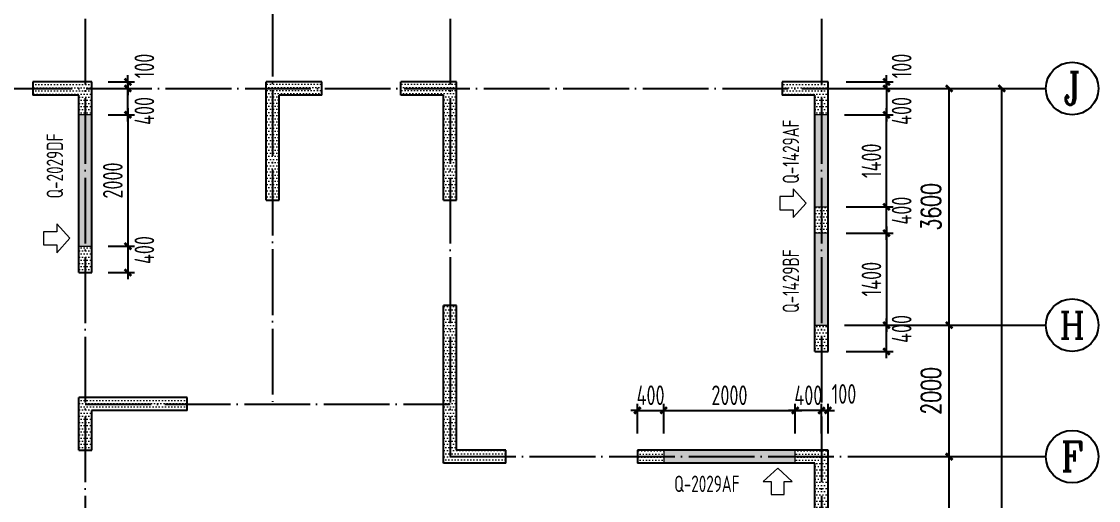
# Model space of a CAD drawing. Extents: x -85320 to 1679916, y -1321939 to 627.
# Drawn here: x 1068950 to 1085333, y -768781 to -761496 of the extents above; entities that cross this region are included whole.
import ezdxf
from ezdxf.enums import TextEntityAlignment as Align

# ---------------------------------------------------------------- set-up
doc = ezdxf.new("R2010")
doc.units = 0
doc.header["$LTSCALE"] = 1000
doc.linetypes.add('DOTE', pattern=[2.42, 2, -0.2, 0.02, -0.2])
for name, color, linetype in [('AXIS', 3, 'Continuous'), ('AXIS_TEXT', 7, 'Continuous'), ('DOTE', 1, 'DOTE'), ('G-06墙-01砼墙', 50, 'Continuous')]:
    doc.layers.add(name, color=color, linetype=linetype)
for name, color, linetype, lineweight in [('DIM', 3, 'Continuous', 0), ('WCOL', 7, 'Continuous', 0), ('WCOL_DE_DIM', 3, 'Continuous', 0), ('WCOL_HATCH', 251, 'Continuous', 0), ('预制墙标注', 2, 'Continuous', 18)]:
    doc.layers.add(name, color=color, linetype=linetype, lineweight=lineweight)
doc.styles.add('_TCH_AXIS', font='COMPLEX', dxfattribs={"bigfont": 'GBCBIG'})
doc.styles.add('_TCH_DIM_T3', font='SIMPLEX', dxfattribs={"width": 0.705882, "bigfont": 'GBCBIG'})
doc.styles.add('COMPLEX', font='COMPLEX')
doc.styles.add('TSSD_Rein', font='Tssdeng.shx', dxfattribs={"width": 0.7, "bigfont": 'hztxt.shx'})
doc.styles.add('样式 1', font='yjkeng.shx', dxfattribs={"width": 0.7, "bigfont": 'yjkchn.shx'})
doc.dimstyles.new('_TCH_ARCH&&100', dxfattribs={"dimtxt": 297.5, "dimasz": 100, "dimexe": 250, "dimexo": 300, "dimgap": 126.25, "dimtad": 1, "dimdec": 0, "dimzin": 0, "dimdsep": 46, "dimtxsty": '_TCH_DIM_T3', "dimblk": 'ARCHTICK', "dimcen": 0.09, "dimclrt": 7, "dimazin": 2, "dimtfac": 1, "dimtdec": 0, "dimtix": 1, "dimtmove": 2, "dimatfit": 3, "dimfxl": 1, "dimtolj": 1, "dimtzin": 0, "dimarcsym": 0})
doc.dimstyles.new('TSSD_100_100$0', dxfattribs={"dimtxt": 300, "dimasz": 100, "dimexe": 100, "dimexo": 250, "dimgap": 80, "dimtad": 1, "dimdec": 0, "dimzin": 0, "dimdsep": 46, "dimtxsty": 'TSSD_Rein', "dimblk": 'ARCHTICK', "dimcen": 0, "dimdle": 100, "dimclrt": 7, "dimadec": 0, "dimazin": 0, "dimtfac": 1, "dimtdec": 0, "dimtix": 1, "dimtmove": 2, "dimatfit": 3, "dimldrblk": '_TSDBK', "dimfxl": 1, "dimtolj": 1, "dimtzin": 0, "dimarcsym": 0})
pattern_1 = [(0, (-5661462.457, -507233), (23.8125, 47.625), [0, -47.625])]
pattern_2 = [(0, (-5661462.457, -549233), (23.8125, 47.625), [0, -47.625])]

# ---------------------------------------------------------------- blocks, each defined once
blk = doc.blocks.new('_ArchTick')
at = {"color": 0, "linetype": 'ByBlock', "const_width": 0.4}
blk.add_lwpolyline([(-0.5, -0.5), (0.5, 0.5)], dxfattribs=at)
blk = doc.blocks.new('*D1110')
at = {"layer": 'AXIS', "color": 0, "lineweight": -2, "transparency": 16777216}
for p, q in [((1082024, -768114), (1083311, -768114)), ((1083061, -772714), (1083061, -768114)), ((1082024, -772714), (1083311, -772714))]:
    blk.add_line(p, q, dxfattribs=at)
at = {"layer": 'Defpoints', "color": 0, "transparency": 16777216}
for p in [(1081724, -768114), (1083061, -768114), (1081724, -772714)]:
    blk.add_point(p, dxfattribs=at)
at = {"layer": 'AXIS', "color": 0, "lineweight": -2, "transparency": 16777216, "xscale": 100, "yscale": 100, "zscale": 100}
for p, rotation in [((1083061, -768114), 90), ((1083061, -772714), 270)]:
    blk.add_blockref('_ArchTick', p, dxfattribs=dict(at, rotation=rotation))
at = {"layer": 'AXIS', "color": 7, "transparency": 16777216, "insert": (1082786, -770414), "char_height": 297.5, "attachment_point": 5, "rotation": 90, "style": '_TCH_DIM_T3'}
blk.add_mtext('\\A1;4600', dxfattribs=at)
blk = doc.blocks.new('*D1111')
at = {"layer": 'AXIS', "color": 0, "lineweight": -2, "transparency": 16777216}
for p, q in [((1082024, -766114), (1083311, -766114)), ((1083061, -768114), (1083061, -766114)), ((1082024, -768114), (1083311, -768114))]:
    blk.add_line(p, q, dxfattribs=at)
at = {"layer": 'Defpoints', "color": 0, "transparency": 16777216}
for p in [(1081724, -766114), (1083061, -766114), (1081724, -768114)]:
    blk.add_point(p, dxfattribs=at)
at = {"layer": 'AXIS', "color": 0, "lineweight": -2, "transparency": 16777216, "xscale": 100, "yscale": 100, "zscale": 100}
for p, rotation in [((1083061, -766114), 90), ((1083061, -768114), 270)]:
    blk.add_blockref('_ArchTick', p, dxfattribs=dict(at, rotation=rotation))
at = {"layer": 'AXIS', "color": 7, "transparency": 16777216, "insert": (1082786, -767114), "char_height": 297.5, "attachment_point": 5, "rotation": 90, "style": '_TCH_DIM_T3'}
blk.add_mtext('\\A1;2000', dxfattribs=at)
blk = doc.blocks.new('*D1112')
at = {"layer": 'AXIS', "color": 0, "lineweight": -2, "transparency": 16777216}
for p, q in [((1082024, -762514), (1083311, -762514)), ((1083061, -766114), (1083061, -762514)), ((1082024, -766114), (1083311, -766114))]:
    blk.add_line(p, q, dxfattribs=at)
at = {"layer": 'Defpoints', "color": 0, "transparency": 16777216}
for p in [(1081724, -762514), (1083061, -762514), (1081724, -766114)]:
    blk.add_point(p, dxfattribs=at)
at = {"layer": 'AXIS', "color": 0, "lineweight": -2, "transparency": 16777216, "xscale": 100, "yscale": 100, "zscale": 100}
for p, rotation in [((1083061, -762514), 90), ((1083061, -766114), 270)]:
    blk.add_blockref('_ArchTick', p, dxfattribs=dict(at, rotation=rotation))
at = {"layer": 'AXIS', "color": 7, "transparency": 16777216, "insert": (1082786, -764314), "char_height": 297.5, "attachment_point": 5, "rotation": 90, "style": '_TCH_DIM_T3'}
blk.add_mtext('\\A1;3600', dxfattribs=at)
blk = doc.blocks.new('*D1113')
at = {"layer": 'AXIS', "color": 0, "lineweight": -2, "transparency": 16777216}
for p, q in [((1082024, -762514), (1084111, -762514)), ((1083861, -776914), (1083861, -762514)), ((1082024, -776914), (1084111, -776914))]:
    blk.add_line(p, q, dxfattribs=at)
at = {"layer": 'Defpoints', "color": 0, "transparency": 16777216}
for p in [(1081724, -762514), (1083861, -762514), (1081724, -776914)]:
    blk.add_point(p, dxfattribs=at)
at = {"layer": 'AXIS', "color": 0, "lineweight": -2, "transparency": 16777216, "xscale": 100, "yscale": 100, "zscale": 100}
for p, rotation in [((1083861, -762514), 90), ((1083861, -776914), 270)]:
    blk.add_blockref('_ArchTick', p, dxfattribs=dict(at, rotation=rotation))
at = {"layer": 'AXIS', "color": 7, "transparency": 16777216, "insert": (1083586, -769714), "char_height": 297.5, "attachment_point": 5, "rotation": 90, "style": '_TCH_DIM_T3'}
blk.add_mtext('\\A1;14400', dxfattribs=at)
blk = doc.blocks.new('_AXISO')
blk.add_circle((0, 0), 0.5)
at = {"layer": 'AXIS_TEXT', "style": 'COMPLEX', "width": 1.041667}
blk.add_attdef('A', text='', height=0.56, dxfattribs=at).set_placement((-0.25, -0.28), (0.25, -0.28), align=Align.FIT)
blk = doc.blocks.new('*D1213')
at = {"layer": 'Defpoints', "color": 0, "transparency": 16777216}
for p in [(1081119, -767411), (1081119, -768014), (1081219, -768014)]:
    blk.add_point(p, dxfattribs=at)
at = {"layer": 'DIM', "color": 0, "lineweight": -2, "transparency": 16777216}
for p, q in [((1081119, -767764), (1081119, -767311)), ((1081219, -767764), (1081219, -767311)), ((1081119, -767411), (1081019, -767411)), ((1081219, -767411), (1081119, -767411)), ((1081219, -767411), (1081319, -767411))]:
    blk.add_line(p, q, dxfattribs=at)
at = {"layer": 'DIM', "color": 0, "lineweight": -2, "transparency": 16777216, "xscale": 100, "yscale": 100, "zscale": 100}
blk.add_blockref('_ArchTick', (1081119, -767411), dxfattribs=at)
at = {"layer": 'DIM', "color": 0, "lineweight": -2, "transparency": 16777216, "xscale": 100, "yscale": 100, "zscale": 100, "rotation": 180}
blk.add_blockref('_ArchTick', (1081219, -767411), dxfattribs=at)
at = {"layer": 'DIM', "color": 7, "transparency": 16777216, "insert": (1081461, -767161), "char_height": 300, "attachment_point": 5, "style": 'TSSD_Rein'}
blk.add_mtext('\\A1;100', dxfattribs=at)
blk = doc.blocks.new('_TSDBK')
blk.add_line((-1, 0), (0, 0))
at = {"const_width": 0.5}
blk.add_lwpolyline([(-0.7, -0.7), (0.7, 0.7)], dxfattribs=at)
blk = doc.blocks.new('*D1214')
at = {"layer": 'Defpoints', "color": 0, "transparency": 16777216}
for p in [(1080719, -767411), (1080719, -768014), (1081119, -768014)]:
    blk.add_point(p, dxfattribs=at)
at = {"layer": 'DIM', "color": 0, "lineweight": -2, "transparency": 16777216}
for p, q in [((1080719, -767764), (1080719, -767311)), ((1081119, -767764), (1081119, -767311)), ((1080719, -767411), (1080619, -767411)), ((1081119, -767411), (1080719, -767411)), ((1081119, -767411), (1081219, -767411))]:
    blk.add_line(p, q, dxfattribs=at)
at = {"layer": 'DIM', "color": 0, "lineweight": -2, "transparency": 16777216, "xscale": 100, "yscale": 100, "zscale": 100}
blk.add_blockref('_ArchTick', (1080719, -767411), dxfattribs=at)
at = {"layer": 'DIM', "color": 0, "lineweight": -2, "transparency": 16777216, "xscale": 100, "yscale": 100, "zscale": 100, "rotation": 180}
blk.add_blockref('_ArchTick', (1081119, -767411), dxfattribs=at)
at = {"layer": 'DIM', "color": 7, "transparency": 16777216, "insert": (1080919, -767181), "char_height": 300, "attachment_point": 5, "style": 'TSSD_Rein'}
blk.add_mtext('\\A1;400', dxfattribs=at)
blk = doc.blocks.new('*D1215')
at = {"layer": 'Defpoints', "color": 0, "transparency": 16777216}
for p in [(1080719, -767411), (1078719, -768014), (1080719, -768014)]:
    blk.add_point(p, dxfattribs=at)
at = {"layer": 'DIM', "color": 0, "lineweight": -2, "transparency": 16777216}
for p, q in [((1078719, -767764), (1078719, -767311)), ((1080719, -767764), (1080719, -767311)), ((1078619, -767411), (1080819, -767411))]:
    blk.add_line(p, q, dxfattribs=at)
at = {"layer": 'DIM', "color": 0, "lineweight": -2, "transparency": 16777216, "xscale": 100, "yscale": 100, "zscale": 100, "rotation": 180}
blk.add_blockref('_ArchTick', (1078719, -767411), dxfattribs=at)
at = {"layer": 'DIM', "color": 0, "lineweight": -2, "transparency": 16777216, "xscale": 100, "yscale": 100, "zscale": 100}
blk.add_blockref('_ArchTick', (1080719, -767411), dxfattribs=at)
at = {"layer": 'DIM', "color": 7, "transparency": 16777216, "insert": (1079719, -767181), "char_height": 300, "attachment_point": 5, "style": 'TSSD_Rein'}
blk.add_mtext('\\A1;2000', dxfattribs=at)
blk = doc.blocks.new('*D1216')
at = {"layer": 'Defpoints', "color": 0, "transparency": 16777216}
for p in [(1078719, -767411), (1078319, -768014), (1078719, -768014)]:
    blk.add_point(p, dxfattribs=at)
at = {"layer": 'DIM', "color": 0, "lineweight": -2, "transparency": 16777216}
for p, q in [((1078319, -767764), (1078319, -767311)), ((1078719, -767764), (1078719, -767311)), ((1078319, -767411), (1078219, -767411)), ((1078319, -767411), (1078719, -767411)), ((1078719, -767411), (1078819, -767411))]:
    blk.add_line(p, q, dxfattribs=at)
at = {"layer": 'DIM', "color": 0, "lineweight": -2, "transparency": 16777216, "xscale": 100, "yscale": 100, "zscale": 100}
blk.add_blockref('_ArchTick', (1078319, -767411), dxfattribs=at)
at = {"layer": 'DIM', "color": 0, "lineweight": -2, "transparency": 16777216, "xscale": 100, "yscale": 100, "zscale": 100, "rotation": 180}
blk.add_blockref('_ArchTick', (1078719, -767411), dxfattribs=at)
at = {"layer": 'DIM', "color": 7, "transparency": 16777216, "insert": (1078519, -767181), "char_height": 300, "attachment_point": 5, "style": 'TSSD_Rein'}
blk.add_mtext('\\A1;400', dxfattribs=at)
blk = doc.blocks.new('*D1217')
at = {"layer": 'Defpoints', "color": 0, "transparency": 16777216}
for p in [(1070019, -762414), (1070019, -762514), (1070568, -762514)]:
    blk.add_point(p, dxfattribs=at)
at = {"layer": 'DIM', "color": 0, "lineweight": -2, "transparency": 16777216}
for p, q in [((1070269, -762414), (1070668, -762414)), ((1070568, -762414), (1070568, -762314)), ((1070568, -762414), (1070568, -762514)), ((1070269, -762514), (1070668, -762514)), ((1070568, -762514), (1070568, -762614))]:
    blk.add_line(p, q, dxfattribs=at)
at = {"layer": 'DIM', "color": 0, "lineweight": -2, "transparency": 16777216, "xscale": 100, "yscale": 100, "zscale": 100}
for p, rotation in [((1070568, -762414), 270), ((1070568, -762514), 90)]:
    blk.add_blockref('_ArchTick', p, dxfattribs=dict(at, rotation=rotation))
at = {"layer": 'DIM', "color": 7, "transparency": 16777216, "insert": (1070818, -762172), "char_height": 300, "attachment_point": 5, "rotation": 90, "style": 'TSSD_Rein'}
blk.add_mtext('\\A1;100', dxfattribs=at)
blk = doc.blocks.new('*D1218')
at = {"layer": 'Defpoints', "color": 0, "transparency": 16777216}
for p in [(1070019, -762914), (1070019, -764914), (1070568, -764914)]:
    blk.add_point(p, dxfattribs=at)
at = {"layer": 'DIM', "color": 0, "lineweight": -2, "transparency": 16777216}
for p, q in [((1070269, -762914), (1070668, -762914)), ((1070568, -762814), (1070568, -765014)), ((1070269, -764914), (1070668, -764914))]:
    blk.add_line(p, q, dxfattribs=at)
at = {"layer": 'DIM', "color": 0, "lineweight": -2, "transparency": 16777216, "xscale": 100, "yscale": 100, "zscale": 100}
for p, rotation in [((1070568, -762914), 90), ((1070568, -764914), 270)]:
    blk.add_blockref('_ArchTick', p, dxfattribs=dict(at, rotation=rotation))
at = {"layer": 'DIM', "color": 7, "transparency": 16777216, "insert": (1070338, -763914), "char_height": 300, "attachment_point": 5, "rotation": 90, "style": 'TSSD_Rein'}
blk.add_mtext('\\A1;2000', dxfattribs=at)
blk = doc.blocks.new('*D1219')
at = {"layer": 'Defpoints', "color": 0, "transparency": 16777216}
for p in [(1070019, -762514), (1070568, -762514), (1070019, -762914)]:
    blk.add_point(p, dxfattribs=at)
at = {"layer": 'DIM', "color": 0, "lineweight": -2, "transparency": 16777216}
for p, q in [((1070568, -763014), (1070568, -762414)), ((1070269, -762514), (1070668, -762514)), ((1070269, -762914), (1070668, -762914))]:
    blk.add_line(p, q, dxfattribs=at)
at = {"layer": 'DIM', "color": 0, "lineweight": -2, "transparency": 16777216, "xscale": 100, "yscale": 100, "zscale": 100}
for p, rotation in [((1070568, -762514), 90), ((1070568, -762914), 270)]:
    blk.add_blockref('_ArchTick', p, dxfattribs=dict(at, rotation=rotation))
at = {"layer": 'DIM', "color": 7, "transparency": 16777216, "insert": (1070818, -762856), "char_height": 300, "attachment_point": 5, "rotation": 90, "style": 'TSSD_Rein'}
blk.add_mtext('\\A1;400', dxfattribs=at)
blk = doc.blocks.new('*D1220')
at = {"layer": 'Defpoints', "color": 0, "transparency": 16777216}
for p in [(1070019, -764914), (1070019, -765314), (1070568, -765314)]:
    blk.add_point(p, dxfattribs=at)
at = {"layer": 'DIM', "color": 0, "lineweight": -2, "transparency": 16777216}
for p, q in [((1070269, -764914), (1070668, -764914)), ((1070568, -764814), (1070568, -765414)), ((1070269, -765314), (1070668, -765314))]:
    blk.add_line(p, q, dxfattribs=at)
at = {"layer": 'DIM', "color": 0, "lineweight": -2, "transparency": 16777216, "xscale": 100, "yscale": 100, "zscale": 100}
for p, rotation in [((1070568, -764914), 90), ((1070568, -765314), 270)]:
    blk.add_blockref('_ArchTick', p, dxfattribs=dict(at, rotation=rotation))
at = {"layer": 'DIM', "color": 7, "transparency": 16777216, "insert": (1070818, -764972), "char_height": 300, "attachment_point": 5, "rotation": 90, "style": 'TSSD_Rein'}
blk.add_mtext('\\A1;400', dxfattribs=at)
blk = doc.blocks.new('*D1241')
at = {"layer": 'Defpoints', "color": 0, "transparency": 16777216}
for p in [(1081243, -762414), (1082109, -762414), (1081243, -762514)]:
    blk.add_point(p, dxfattribs=at)
at = {"layer": 'DIM', "color": 0, "lineweight": -2, "transparency": 16777216}
for p, q in [((1081493, -762414), (1082209, -762414)), ((1082109, -762414), (1082109, -762314)), ((1082109, -762514), (1082109, -762414)), ((1081493, -762514), (1082209, -762514)), ((1082109, -762514), (1082109, -762614))]:
    blk.add_line(p, q, dxfattribs=at)
at = {"layer": 'DIM', "color": 0, "lineweight": -2, "transparency": 16777216, "xscale": 100, "yscale": 100, "zscale": 100}
for p, rotation in [((1082109, -762414), 270), ((1082109, -762514), 90)]:
    blk.add_blockref('_ArchTick', p, dxfattribs=dict(at, rotation=rotation))
at = {"layer": 'DIM', "color": 7, "transparency": 16777216, "insert": (1082339, -762172), "char_height": 300, "attachment_point": 5, "rotation": 90, "style": 'TSSD_Rein'}
blk.add_mtext('\\A1;100', dxfattribs=at)
blk = doc.blocks.new('*D1242')
at = {"layer": 'Defpoints', "color": 0, "transparency": 16777216}
for p in [(1081243, -762514), (1081243, -762914), (1082109, -762914)]:
    blk.add_point(p, dxfattribs=at)
at = {"layer": 'DIM', "color": 0, "lineweight": -2, "transparency": 16777216}
for p, q in [((1082109, -762414), (1082109, -763014)), ((1081493, -762514), (1082209, -762514)), ((1081493, -762914), (1082209, -762914))]:
    blk.add_line(p, q, dxfattribs=at)
at = {"layer": 'DIM', "color": 0, "lineweight": -2, "transparency": 16777216, "xscale": 100, "yscale": 100, "zscale": 100}
for p, rotation in [((1082109, -762514), 90), ((1082109, -762914), 270)]:
    blk.add_blockref('_ArchTick', p, dxfattribs=dict(at, rotation=rotation))
at = {"layer": 'DIM', "color": 7, "transparency": 16777216, "insert": (1082339, -762856), "char_height": 300, "attachment_point": 5, "rotation": 90, "style": 'TSSD_Rein'}
blk.add_mtext('\\A1;400', dxfattribs=at)
blk = doc.blocks.new('*D1243')
at = {"layer": 'Defpoints', "color": 0, "transparency": 16777216}
for p in [(1081243, -766114), (1082109, -766114), (1081243, -766514)]:
    blk.add_point(p, dxfattribs=at)
at = {"layer": 'DIM', "color": 0, "lineweight": -2, "transparency": 16777216}
for p, q in [((1082109, -766614), (1082109, -766014)), ((1081493, -766114), (1082209, -766114)), ((1081493, -766514), (1082209, -766514))]:
    blk.add_line(p, q, dxfattribs=at)
at = {"layer": 'DIM', "color": 0, "lineweight": -2, "transparency": 16777216, "xscale": 100, "yscale": 100, "zscale": 100}
for p, rotation in [((1082109, -766114), 90), ((1082109, -766514), 270)]:
    blk.add_blockref('_ArchTick', p, dxfattribs=dict(at, rotation=rotation))
at = {"layer": 'DIM', "color": 7, "transparency": 16777216, "insert": (1082339, -766172), "char_height": 300, "attachment_point": 5, "rotation": 90, "style": 'TSSD_Rein'}
blk.add_mtext('\\A1;400', dxfattribs=at)
blk = doc.blocks.new('*D1267')
at = {"layer": 'Defpoints', "color": 0, "transparency": 16777216}
for p in [(1081219, -762914), (1082109, -762914), (1081243, -764314)]:
    blk.add_point(p, dxfattribs=at)
at = {"layer": 'DIM', "color": 0, "lineweight": -2, "transparency": 16777216}
for p, q in [((1081469, -762914), (1082209, -762914)), ((1082109, -764414), (1082109, -762814)), ((1081493, -764314), (1082209, -764314))]:
    blk.add_line(p, q, dxfattribs=at)
at = {"layer": 'DIM', "color": 0, "lineweight": -2, "transparency": 16777216, "xscale": 100, "yscale": 100, "zscale": 100}
for p, rotation in [((1082109, -762914), 90), ((1082109, -764314), 270)]:
    blk.add_blockref('_ArchTick', p, dxfattribs=dict(at, rotation=rotation))
at = {"layer": 'DIM', "color": 7, "transparency": 16777216, "insert": (1081879, -763614), "char_height": 300, "attachment_point": 5, "rotation": 90, "style": 'TSSD_Rein'}
blk.add_mtext('\\A1;1400', dxfattribs=at)
blk = doc.blocks.new('*D1268')
at = {"layer": 'Defpoints', "color": 0, "transparency": 16777216}
for p in [(1081243, -764314), (1082109, -764314), (1081243, -764714)]:
    blk.add_point(p, dxfattribs=at)
at = {"layer": 'DIM', "color": 0, "lineweight": -2, "transparency": 16777216}
for p, q in [((1082109, -764814), (1082109, -764214)), ((1081493, -764314), (1082209, -764314)), ((1081493, -764714), (1082209, -764714))]:
    blk.add_line(p, q, dxfattribs=at)
at = {"layer": 'DIM', "color": 0, "lineweight": -2, "transparency": 16777216, "xscale": 100, "yscale": 100, "zscale": 100}
for p, rotation in [((1082109, -764314), 90), ((1082109, -764714), 270)]:
    blk.add_blockref('_ArchTick', p, dxfattribs=dict(at, rotation=rotation))
at = {"layer": 'DIM', "color": 7, "transparency": 16777216, "insert": (1082339, -764372), "char_height": 300, "attachment_point": 5, "rotation": 90, "style": 'TSSD_Rein'}
blk.add_mtext('\\A1;400', dxfattribs=at)
blk = doc.blocks.new('*D1269')
at = {"layer": 'Defpoints', "color": 0, "transparency": 16777216}
for p in [(1081243, -764714), (1081219, -766114), (1082109, -766114)]:
    blk.add_point(p, dxfattribs=at)
at = {"layer": 'DIM', "color": 0, "lineweight": -2, "transparency": 16777216}
for p, q in [((1081493, -764714), (1082209, -764714)), ((1082109, -764614), (1082109, -766214)), ((1081469, -766114), (1082209, -766114))]:
    blk.add_line(p, q, dxfattribs=at)
at = {"layer": 'DIM', "color": 0, "lineweight": -2, "transparency": 16777216, "xscale": 100, "yscale": 100, "zscale": 100}
for p, rotation in [((1082109, -764714), 90), ((1082109, -766114), 270)]:
    blk.add_blockref('_ArchTick', p, dxfattribs=dict(at, rotation=rotation))
at = {"layer": 'DIM', "color": 7, "transparency": 16777216, "insert": (1081879, -765414), "char_height": 300, "attachment_point": 5, "rotation": 90, "style": 'TSSD_Rein'}
blk.add_mtext('\\A1;1400', dxfattribs=at)

msp = doc.modelspace()

# ---------------------------------------------------------------- hatches: boundary and pattern name
at = {"layer": 'WCOL_DE_DIM'}
h = msp.add_hatch(color=6, dxfattribs=at)
h.dxf.hatch_style = 1
h.paths.add_polyline_path([(1070019.043, -762914.127), (1069819.043, -762914.127), (1069819.043, -764914.127), (1070019.043, -764914.127)])
h = msp.add_hatch(color=6, dxfattribs=at)
h.dxf.hatch_style = 1
h.paths.add_polyline_path([(1081219.044, -762914.127), (1081019.044, -762914.127), (1081019.044, -766114.127), (1081219.044, -766114.127)])
h.paths.add_polyline_path([(1081219.044, -764314.127), (1081219.044, -764714.127), (1081019.044, -764714.127), (1081019.044, -764314.127)], flags=17)
h = msp.add_hatch(color=6, dxfattribs=at)
h.dxf.hatch_style = 1
h.paths.add_polyline_path([(1080719.044, -768014.127), (1078719.044, -768014.127), (1078719.044, -768214.127), (1080719.044, -768214.127)])
at = {"layer": 'WCOL_HATCH'}
h = msp.add_hatch(dxfattribs=at)
h.set_pattern_fill('DOTS', color=256, scale=30, style=0)
h.set_pattern_definition(pattern_1)
h.paths.add_polyline_path([(1070019.043, -762414.127), (1070019.043, -762914.127), (1069819.043, -762914.127), (1069819.043, -762614.127), (1069119.043, -762614.127), (1069119.043, -762414.127)], flags=0)
h = msp.add_hatch(dxfattribs=at)
h.set_pattern_fill('DOTS', color=256, scale=30, style=0)
h.set_pattern_definition(pattern_2)
h.paths.add_polyline_path([(1073519.043, -762414.127), (1073519.043, -762614.127), (1072869.043, -762614.127), (1072869.043, -763814.127), (1072669.043, -763814.127), (1072669.043, -762414.127)])
h = msp.add_hatch(dxfattribs=at)
h.set_pattern_fill('DOTS', color=256, scale=30, style=0)
h.set_pattern_definition(pattern_2)
h.paths.add_polyline_path([(1074719.045, -762414.127), (1074719.045, -762614.127), (1075369.045, -762614.127), (1075369.043, -763814.127), (1075569.043, -763814.127), (1075569.045, -762414.127)])
h = msp.add_hatch(dxfattribs=at)
h.set_pattern_fill('DOTS', color=256, scale=30, style=0)
h.set_pattern_definition(pattern_1)
h.paths.add_polyline_path([(1081219.044, -762414.127), (1081219.044, -762914.127), (1081019.044, -762914.127), (1081019.044, -762614.127), (1080519.044, -762614.127), (1080519.044, -762414.127)], flags=0)
h = msp.add_hatch(dxfattribs=at)
h.set_pattern_fill('DOTS', color=256, scale=30, style=0)
h.set_pattern_definition(pattern_2)
h.paths.add_polyline_path([(1072869.043, -764214.127), (1072669.043, -764214.127), (1072669.043, -763814.127), (1072869.043, -763814.127)], flags=0)
h = msp.add_hatch(dxfattribs=at)
h.set_pattern_fill('DOTS', color=256, scale=30, style=0)
h.set_pattern_definition(pattern_2)
h.paths.add_polyline_path([(1075569.043, -764214.127), (1075369.043, -764214.127), (1075369.043, -763814.127), (1075569.043, -763814.127)], flags=0)
h = msp.add_hatch(dxfattribs=at)
h.set_pattern_fill('DOTS', color=256, scale=30, style=0)
h.set_pattern_definition([(0, (-436441.726, -199966.09), (23.8125, 47.625), [0, -47.625])])
h.paths.add_polyline_path([(1081219.044, -764314.127), (1081219.044, -764714.127), (1081019.044, -764714.127), (1081019.044, -764314.127)])
h = msp.add_hatch(dxfattribs=at)
h.set_pattern_fill('DOTS', color=256, scale=30, style=0)
h.set_pattern_definition([(0, (-5661462.457, -508333), (23.8125, 47.625), [0, -47.625])])
h.paths.add_polyline_path([(1070019.043, -764914.127), (1070019.043, -765314.127), (1069819.043, -765314.127), (1069819.043, -764914.127)], flags=0)
h = msp.add_hatch(dxfattribs=at)
h.set_pattern_fill('DOTS', color=256, scale=30, style=0)
h.set_pattern_definition(pattern_2)
h.paths.add_polyline_path([(1075569.043, -766214.127), (1075369.043, -766214.127), (1075369.043, -765814.127), (1075569.043, -765814.127)], flags=0)
h = msp.add_hatch(dxfattribs=at)
h.set_pattern_fill('DOTS', color=256, scale=30, style=0)
h.set_pattern_definition(pattern_2)
h.paths.add_polyline_path([(1076319.044, -768014.127), (1076319.044, -768214.127), (1075369.043, -768214.127), (1075369.043, -766214.127), (1075569.043, -766214.127), (1075569.043, -768014.127)])
h = msp.add_hatch(dxfattribs=at)
h.set_pattern_fill('DOTS', color=256, scale=30, style=0)
h.set_pattern_definition([(0, (-5661462.457, -509533), (23.8125, 47.625), [0, -47.625])])
h.paths.add_polyline_path([(1081219.044, -766114.127), (1081219.044, -766514.127), (1081019.044, -766514.127), (1081019.044, -766114.127)], flags=0)
h = msp.add_hatch(dxfattribs=at)
h.set_pattern_fill('DOTS', color=256, scale=30, style=0)
h.set_pattern_definition(pattern_2)
h.paths.add_polyline_path([(1071069.043, -767214.127), (1071069.043, -767414.127), (1070019.043, -767414.127), (1070019.043, -768014.127), (1069819.043, -768014.127), (1069819.043, -767214.127)])
h = msp.add_hatch(dxfattribs=at)
h.set_pattern_fill('DOTS', color=256, scale=30, style=0)
h.set_pattern_definition(pattern_2)
h.paths.add_polyline_path([(1071069.043, -767414.127), (1071069.043, -767214.127), (1071469.043, -767214.127), (1071469.043, -767414.127)], flags=0)
h = msp.add_hatch(dxfattribs=at)
h.set_pattern_fill('DOTS', color=256, scale=30, style=0)
h.set_pattern_definition([(0, (-5660362.457, -507233), (23.8125, 47.625), [0, -47.625])])
h.paths.add_polyline_path([(1078719.044, -768214.127), (1078319.044, -768214.127), (1078319.044, -768014.127), (1078719.044, -768014.127)], flags=0)
h = msp.add_hatch(dxfattribs=at)
h.set_pattern_fill('DOTS', color=256, scale=30, style=0)
h.set_pattern_definition(pattern_1)
h.paths.add_polyline_path([(1081219.044, -768014.127), (1081219.044, -769064.127), (1081019.044, -769064.127), (1081019.044, -768214.127), (1080719.044, -768214.127), (1080719.044, -768014.127)], flags=0)

# ---------------------------------------------------------------- linework, layer by layer
at = {"layer": 'AXIS'}
for p, q in [((1081695.501, -762514.127), (1084532.698, -762514.127)), ((1081695.501, -766114.127), (1084532.698, -766114.127)), ((1081695.501, -768114.127), (1084532.698, -768114.127))]:
    msp.add_line(p, q, dxfattribs=at)
at = {"layer": 'DOTE', "ltscale": 0.5}
for p, q in [((1072769.044, -760119.827), (1072769.044, -767314.127)), ((1069919.044, -760242.387), (1069919.044, -778875.598)), ((1075469.044, -760242.387), (1075469.044, -768114.127)), ((1081119.044, -760242.387), (1081119.044, -779844.076)), ((1032421.261, -762514.127), (1082905.734, -762514.127)), ((1069919.044, -767314.127), (1075469.044, -767314.127)), ((1075469.044, -768114.127), (1082905.734, -768114.127))]:
    msp.add_line(p, q, dxfattribs=at)
at = {"layer": 'G-06墙-01砼墙'}
for p, q in [((1070019.043, -762414.127), (1069119.043, -762414.127)), ((1069119.043, -762414.127), (1069119.043, -762614.127)), ((1070019.043, -765314.127), (1070019.043, -762414.127)), ((1073519.043, -762414.127), (1072669.043, -762414.127)), ((1072669.043, -764214.127), (1072669.043, -762414.127)), ((1073519.043, -762614.127), (1073519.043, -762414.127)), ((1075569.043, -762414.127), (1074719.043, -762414.127)), ((1074719.043, -762614.127), (1074719.043, -762414.127)), ((1075569.043, -762414.127), (1075369.043, -762414.127)), ((1075569.043, -764214.127), (1075569.043, -762414.127)), ((1081219.044, -762414.127), (1080519.044, -762414.127)), ((1080519.044, -762414.127), (1080519.044, -762614.127)), ((1081219.044, -766514.127), (1081219.044, -762414.127)), ((1069819.043, -762614.127), (1069119.043, -762614.127)), ((1069819.043, -765314.127), (1069819.043, -762614.127)), ((1073519.043, -762614.127), (1072869.043, -762614.127)), ((1072869.043, -764214.127), (1072869.043, -762614.127)), ((1075369.043, -762614.127), (1074719.043, -762614.127)), ((1075369.043, -764214.127), (1075369.043, -762614.127)), ((1081019.044, -762614.127), (1080519.044, -762614.127)), ((1081019.044, -766514.127), (1081019.044, -762614.127)), ((1072669.043, -764214.127), (1072869.043, -764214.127)), ((1075369.043, -764214.127), (1075569.043, -764214.127)), ((1069819.043, -765314.127), (1070019.043, -765314.127)), ((1075369.043, -768214.127), (1075369.043, -765814.127)), ((1075569.043, -765814.127), (1075369.043, -765814.127)), ((1075569.043, -768014.127), (1075569.043, -765814.127)), ((1081019.044, -766514.127), (1081219.044, -766514.127)), ((1069819.043, -768014.127), (1069819.043, -767214.127)), ((1071469.043, -767214.127), (1069819.043, -767214.127)), ((1071469.043, -767414.127), (1071469.043, -767214.127)), ((1070019.043, -768014.127), (1070019.043, -767414.127)), ((1071469.043, -767414.127), (1070019.043, -767414.127)), ((1069819.043, -768014.127), (1070019.043, -768014.127)), ((1076319.044, -768014.127), (1075569.043, -768014.127)), ((1076319.044, -768214.127), (1076319.044, -768014.127)), ((1081219.044, -768014.127), (1078319.044, -768014.127)), ((1078319.044, -768014.127), (1078319.044, -768214.127)), ((1081219.044, -769064.127), (1081219.044, -768014.127)), ((1076319.044, -768214.127), (1075369.043, -768214.127)), ((1081019.044, -768214.127), (1078319.044, -768214.127)), ((1081019.044, -769064.127), (1081019.044, -768214.127))]:
    msp.add_line(p, q, dxfattribs=at)
at = {"layer": 'WCOL'}
for points in [[(1070019.043, -762414.127), (1070019.043, -762914.127), (1069819.043, -762914.127), (1069819.043, -762614.127), (1069119.043, -762614.127), (1069119.043, -762414.127)], [(1081219.044, -762414.127), (1081219.044, -762914.127), (1081019.044, -762914.127), (1081019.044, -762614.127), (1080519.044, -762614.127), (1080519.044, -762414.127)], [(1081219.044, -764314.127), (1081219.044, -764714.127), (1081019.044, -764714.127), (1081019.044, -764314.127)], [(1070019.043, -764914.127), (1070019.043, -765314.127), (1069819.043, -765314.127), (1069819.043, -764914.127)], [(1081219.044, -766114.127), (1081219.044, -766514.127), (1081019.044, -766514.127), (1081019.044, -766114.127)], [(1078719.044, -768214.127), (1078319.044, -768214.127), (1078319.044, -768014.127), (1078719.044, -768014.127)], [(1081219.044, -768014.127), (1081219.044, -769064.127), (1081019.044, -769064.127), (1081019.044, -768214.127), (1080719.044, -768214.127), (1080719.044, -768014.127)]]:
    msp.add_lwpolyline(points, close=True, dxfattribs=at)
for points in [[(1080686.039, -764038.703), (1080686.039, -764158.703), (1080486.039, -764158.703), (1080486.039, -764358.703), (1080686.039, -764358.703), (1080686.039, -764478.703), (1080886.039, -764258.703), (1080686.039, -764038.703)], [(1069486.038, -764573.139), (1069486.038, -764693.139), (1069286.038, -764693.139), (1069286.038, -764893.139), (1069486.038, -764893.139), (1069486.038, -765013.139), (1069686.038, -764793.139), (1069486.038, -764573.139)], [(1080233.457, -768491.083), (1080353.457, -768491.083), (1080353.457, -768691.083), (1080553.457, -768691.083), (1080553.457, -768491.083), (1080673.457, -768491.083), (1080453.457, -768291.083), (1080233.457, -768491.083)]]:
    msp.add_lwpolyline(points, dxfattribs=at)
at = {"layer": 'WCOL_DE_DIM'}
for points in [[(1070019.043, -762914.127), (1069819.043, -762914.127), (1069819.043, -764914.127), (1070019.043, -764914.127)], [(1081219.044, -762914.127), (1081019.044, -762914.127), (1081019.044, -766114.127), (1081219.044, -766114.127)], [(1080719.044, -768014.127), (1078719.044, -768014.127), (1078719.044, -768214.127), (1080719.044, -768214.127)]]:
    msp.add_lwpolyline(points, close=True, dxfattribs=at)

# ---------------------------------------------------------------- block references
at = {"layer": 'AXIS'}
ref = msp.add_blockref('_AXISO', (1084932.698, -762514.127), dxfattribs=dict(at, xscale=800, yscale=800, zscale=800))
ref.add_attrib('A', 'J', dxfattribs={"layer": 'AXIS_TEXT', "height": 496.066, "style": '_TCH_AXIS'}).set_placement((1084802.776, -762762.16), (1085062.62, -762762.16), align=Align.FIT)
ref = msp.add_blockref('_AXISO', (1084932.698, -766114.127), dxfattribs=dict(at, xscale=800, yscale=800, zscale=800))
ref.add_attrib('A', 'H', dxfattribs={"layer": 'AXIS_TEXT', "height": 405.517, "style": '_TCH_AXIS'}).set_placement((1084739.594, -766316.886), (1085125.801, -766316.886), align=Align.FIT)
ref = msp.add_blockref('_AXISO', (1084932.698, -768114.127), dxfattribs=dict(at, xscale=800, yscale=800, zscale=800))
ref.add_attrib('A', 'F', dxfattribs={"layer": 'AXIS_TEXT', "height": 445.442, "style": '_TCH_AXIS'}).set_placement((1084763.005, -768336.848), (1085102.39, -768336.848), align=Align.FIT)

# ---------------------------------------------------------------- texts
at = {"layer": '预制墙标注', "linetype": 'Continuous', "style": '样式 1', "width": 0.7}
for s, rotation, p in [('Q-1429AF', 90.0000025, (1080527.693, -763962.932)), ('Q-2029DF', 90.0000025, (1069331.244, -764187.372)), ('Q-1429BF', 90.0000025, (1080527.693, -765927.96)), ('Q-2029AF', 359.9999975, (1078878.459, -768402.772))]:
    msp.add_text(s, height=250, rotation=rotation, dxfattribs=at).set_placement(p, align=Align.TOP_LEFT)

# ---------------------------------------------------------------- dimensions: what is measured, and where the dimension line sits
at = {"layer": 'AXIS'}
for p1, p2, distance, picture, middle in [((1081723.739, -766114.127), (1081723.739, -762514.127), -1337.197, '*D1112', (1082785.936, -764314.127)), ((1081723.739, -776914.127), (1081723.739, -762514.127), -2137.197, '*D1113', (1083585.936, -769714.127)), ((1081723.739, -768114.127), (1081723.739, -766114.127), -1337.197, '*D1111', (1082785.936, -767114.127)), ((1081723.739, -772714.127), (1081723.739, -768114.127), -1337.197, '*D1110', (1082785.936, -770414.127))]:
    dim = msp.add_aligned_dim(p1=p1, p2=p2, distance=distance, dimstyle='_TCH_ARCH&&100', dxfattribs=at)
    dim.commit()
    dim.dimension.update_dxf_attribs({"geometry": picture, "text_midpoint": middle})
at = {"layer": 'DIM'}
for base, p1, p2, angle, picture, middle in [((1070568.291, -762514.126), (1070019.043, -762414.127), (1070019.043, -762514.126), 90, '*D1217', (1070818.291, -762172.204)), ((1082109.206, -762414.127), (1081243.448, -762514.127), (1081243.448, -762414.127), 90, '*D1241', (1082339.206, -762172.204)), ((1070568.291, -762514.127), (1070019.043, -762914.127), (1070019.043, -762514.127), 270, '*D1219', (1070818.291, -762856.05)), ((1082109.206, -762914.127), (1081243.448, -762514.127), (1081243.448, -762914.127), 270, '*D1242', (1082339.206, -762856.05)), ((1082109.206, -764314.127), (1081243.448, -764714.126), (1081243.448, -764314.127), 90, '*D1268', (1082339.206, -764372.203)), ((1070568.291, -765314.126), (1070019.043, -764914.127), (1070019.043, -765314.126), 90, '*D1220', (1070818.291, -764972.203)), ((1082109.206, -766114.127), (1081243.448, -766514.127), (1081243.448, -766114.127), 90, '*D1243', (1082339.206, -766172.203)), ((1081119.044, -767411.163), (1081219.044, -768014.127), (1081119.044, -768014.127), 180, '*D1213', (1081460.967, -767161.163))]:
    dim = msp.add_linear_dim(base=base, p1=p1, p2=p2, angle=angle, dimstyle='TSSD_100_100$0', dxfattribs=at)
    dim.commit()
    dim.dimension.update_dxf_attribs({"geometry": picture, "text_midpoint": middle, "dimtype": 160})
for base, p1, p2, angle, picture, middle in [((1070568.291, -764914.127), (1070019.043, -762914.127), (1070019.043, -764914.127), 90, '*D1218', (1070338.291, -763914.127)), ((1082109.206, -762914.127), (1081243.448, -764314.127), (1081219.044, -762914.127), 90, '*D1267', (1081879.206, -763614.127)), ((1082109.206, -766114.126), (1081243.448, -764714.126), (1081219.044, -766114.126), 270, '*D1269', (1081879.206, -765414.126)), ((1080719.044, -767411.163), (1081119.044, -768014.127), (1080719.044, -768014.127), 180, '*D1214', (1080919.044, -767181.163))]:
    dim = msp.add_linear_dim(base=base, p1=p1, p2=p2, angle=angle, dimstyle='TSSD_100_100$0', dxfattribs=at)
    dim.commit()
    dim.dimension.update_dxf_attribs({"geometry": picture, "text_midpoint": middle})
for base, p1, p2, picture, middle in [((1078719.044, -767411.163), (1078319.044, -768014.127), (1078719.044, -768014.127), '*D1216', (1078519.044, -767181.163)), ((1080719.044, -767411.163), (1078719.044, -768014.127), (1080719.044, -768014.127), '*D1215', (1079719.044, -767181.163))]:
    dim = msp.add_linear_dim(base=base, p1=p1, p2=p2, dimstyle='TSSD_100_100$0', dxfattribs=at)
    dim.commit()
    dim.dimension.update_dxf_attribs({"geometry": picture, "text_midpoint": middle})

doc.saveas('drawing.dxf')
